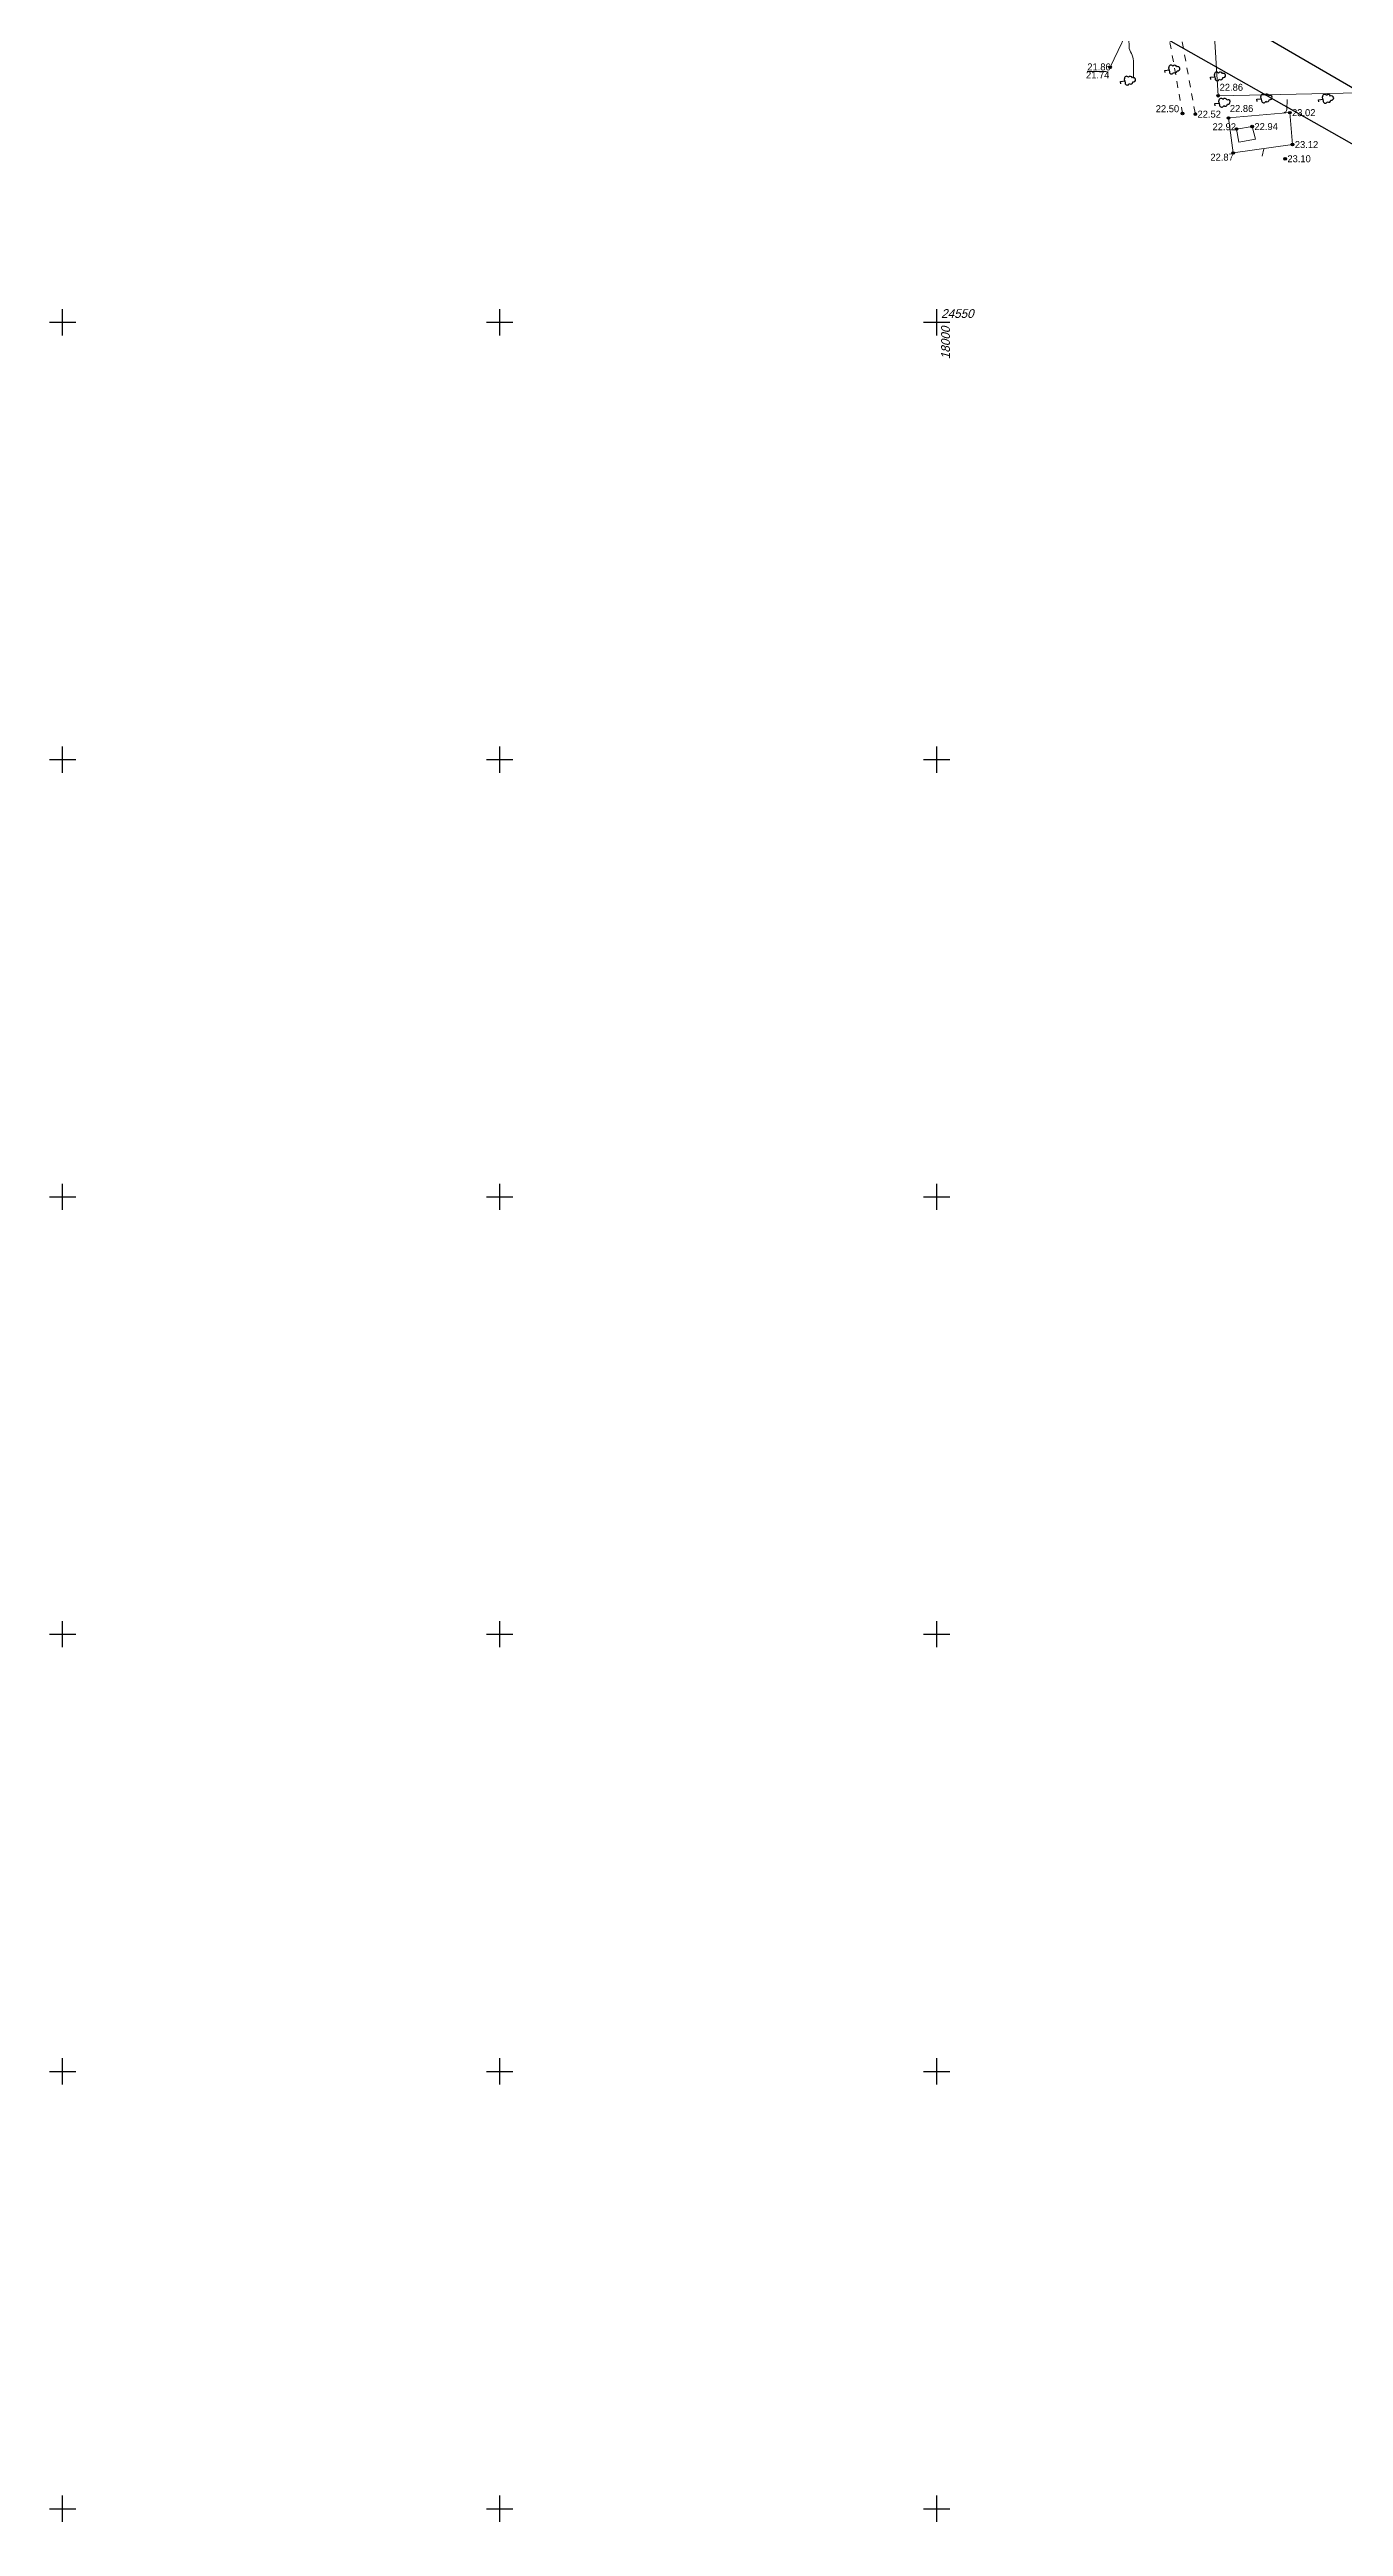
# Model space of a CAD drawing. Header units: metres. Extents: x 16881 to 20071, y 24181 to 25063.
# Drawn here: x 17898.5 to 18046.5, y 24298 to 24581.2 of the extents above; entities that cross this region are included whole.
import ezdxf
from ezdxf.enums import TextEntityAlignment as Align

# ---------------------------------------------------------------- set-up
doc = ezdxf.new("R2010")
doc.units = ezdxf.units.M
doc.linetypes.add('g5_01_5x1_5', pattern=[1.5, 0.75, -0.75])
for name, color, linetype in [('02_Сетка', 7, 'Continuous'), ('03_Здания и строения', 7, 'Continuous'), ('10_Границы покрытий и угодий', 7, 'Continuous'), ('13_Растительность', 7, 'Continuous'), ('14_Ограждения', 7, 'Continuous'), ('19_Горизонтали', 7, 'Continuous'), ('30_Канализация', 7, 'Continuous'), ('32_Теплосеть', 7, 'Continuous'), ('61_Отметки высоты поверхности', 7, 'Continuous'), ('Сетка', 7, 'Continuous')]:
    doc.layers.add(name, color=color, linetype=linetype)
doc.styles.add('LIKE17', font='d431.shx')
doc.styles.add('Line_GUGK', font='')
doc.styles.get('Line_GUGK').set_extended_font_data('Bm431', italic=True)
doc.linetypes.add('g5_122_kl', pattern='A,1,-1,1.5,-0.4,["Кл",Line_GUGK,S=1,R=0,X=0,Y=-0.5],-2.4,1.5,-1,4,-1,4,-1,3', length=21.8)
doc.linetypes.add('g5_122_t', pattern='A,1,-1,1.5,-0.4,["Т",Line_GUGK,S=1,R=0,X=0,Y=-0.5],-1.5,1.5,-1,4,-1,4,-1,3', length=20.9)
doc.linetypes.add('g5_474_1a', pattern='A,1,-0.25,[28,GUGK_2005.shx,S=1,R=0,X=0,Y=0],-0.25,1', length=2.5)
doc.linetypes.add('g5_474_2a', pattern='A,1,-0.25,[27,GUGK_2005.shx,S=1,R=0,X=0,Y=0],-0.25,1', length=2.5)

# ---------------------------------------------------------------- blocks, each defined once
blk = doc.blocks.new('g5_388_1')
at = {"color": 0}
blk.add_lwpolyline([(0, 0.5), (0.26, 0.5, 0.798042), (0.36, 0.97, 0.636328), (0.23, 1.41, 0.533064), (0, 1.75, 0.533064), (-0.23, 1.41, 0.636328), (-0.36, 0.97, 0.798042), (-0.26, 0.5)], format="xyb", dxfattribs=at)
for points in [[(0, 0.5), (-0.26, 0.5)], [(0.25, 0), (0, 0), (0, 0.5)]]:
    blk.add_lwpolyline(points, dxfattribs=at)
blk = doc.blocks.new('g5_012')
at = {"color": 92}
for points in [[(-1.5, 0), (1.5, 0)], [(0, -1.5), (0, 1.5)]]:
    blk.add_lwpolyline(points, dxfattribs=at)
blk = doc.blocks.new('g5_330')
blk.add_hatch(color=0).paths.add_polyline_path([(0.15, 0, 1), (-0.15, 0, 1)])
at = {"color": 0}
blk.add_circle((0, 0), 0.15, dxfattribs=at)

msp = doc.modelspace()

# ---------------------------------------------------------------- linework, layer by layer
at = {"layer": '03_Здания и строения', "color": 7, "linetype": 'Continuous', "lineweight": 20, "flags": 128}
msp.add_lwpolyline([(18034.3, 24572.1), (18034.57, 24570.6), (18036.48, 24570.93), (18036.09, 24572.38), (18034.3, 24572.1)], dxfattribs=at)
at = {"layer": '10_Границы покрытий и угодий', "color": 7, "linetype": 'Continuous', "lineweight": 20, "flags": 128}
msp.add_lwpolyline([(18019.82, 24579.17), (18022.55, 24584.83), (18025.09, 24590.23), (18026.11, 24592.43), (18028.04, 24596.06), (18031.16, 24599.41), (18031.91, 24599.87)], dxfattribs=at)
at = {"layer": '10_Границы покрытий и угодий', "color": 7, "linetype": 'g5_01_5x1_5', "lineweight": 20, "flags": 128}
for points in [[(18026.21, 24592.39), (18029.58, 24573.8)], [(18028.12, 24573.87), (18025.23, 24590.13)]]:
    msp.add_lwpolyline(points, dxfattribs=at)
at = {"layer": '14_Ограждения', "color": 7, "linetype": 'g5_474_1a', "lineweight": 20, "flags": 128}
msp.add_lwpolyline([(18031.36, 24589.58), (18032.2, 24575.91), (18048.27, 24576.25), (18064.68, 24576.71), (18067.33, 24582.93)], dxfattribs=at)
at = {"layer": '14_Ограждения', "color": 7, "linetype": 'g5_474_2a', "lineweight": 20, "flags": 128}
msp.add_lwpolyline([(18033.91, 24569.36), (18033.38, 24573.36), (18040.39, 24573.97), (18040.71, 24570.32), (18033.91, 24569.36)], dxfattribs=at)
at = {"layer": '19_Горизонтали', "color": 32, "linetype": 'Continuous', "lineweight": 20, "flags": 128}
for points, elevation in [([(18024.24, 24588.41), (18023.86, 24587.55, -0.003689), (18023.1, 24585.83), (18022.97, 24585.56, 0.003145), (18022.28, 24584), (18022.28, 24584, 0.113168), (18021.97, 24582.37), (18022, 24581.53, 0.132531), (18022.26, 24580.72), (18022.26, 24580.72, -0.141295), (18022.5, 24579.9), (18022.5, 24577.9)], 22), ([(18039.66, 24573.91), (18039.84, 24574.01, 0.255353), (18040.03, 24574.32), (18040.07, 24575.47)], 23)]:
    msp.add_lwpolyline(points, format="xyb", dxfattribs=dict(at, elevation=elevation))
at = {"layer": '19_Горизонтали', "color": 32, "linetype": 'Continuous', "lineweight": 20, "elevation": 23, "flags": 128}
msp.add_lwpolyline([(18037.24, 24568.99), (18037.4, 24569.85)], dxfattribs=at)
at = {"layer": '30_Канализация', "color": 42, "linetype": 'g5_122_kl', "lineweight": 30, "flags": 128}
msp.add_lwpolyline([(17981.18, 24764.18), (17973.76, 24619.69), (18068.15, 24564.87), (18224.59, 24482.33), (18357.92, 24375.34), (18432.45, 24314.74), (18453.24, 24297.97), (18504.49, 24313.98), (18591.36, 24418.31), (18643.88, 24411.2), (18665.87, 24407.08), (18685.74, 24402.11)], dxfattribs=at)
at = {"layer": '32_Теплосеть', "color": 5, "linetype": 'g5_122_t', "lineweight": 30, "flags": 128}
msp.add_lwpolyline([(17991.58, 24605.4), (17992.75, 24601.88), (18011.81, 24590.66), (18049.45, 24569.3), (18087.01, 24548.6), (18106.58, 24538.66), (18150.63, 24515.79), (18177.95, 24501.71), (18193.87, 24492.91), (18205.49, 24487.73), (18208.07, 24491.29)], dxfattribs=at)
at = {"layer": '61_Отметки высоты поверхности', "flags": 128}
msp.add_lwpolyline([(18017.19, 24578.7), (18019.43, 24578.69)], dxfattribs=at)

# ---------------------------------------------------------------- block references
at = {"layer": '02_Сетка', "color": 92, "linetype": 'Continuous', "lineweight": 15, "ltscale": 0.5}
for p in [(17900, 24550), (17950, 24550), (18000, 24550), (17900, 24500), (17950, 24500), (18000, 24500), (17900, 24450), (17950, 24450), (18000, 24450), (17900, 24400), (17950, 24400), (18000, 24400), (17900, 24350), (17950, 24350), (18000, 24350), (17900, 24300), (17950, 24300), (18000, 24300)]:
    msp.add_blockref('g5_012', p, dxfattribs=at)
at = {"layer": '13_Растительность', "color": 92, "linetype": 'Continuous', "lineweight": 20, "rotation": 277.5631784342272}
for p in [(18021.01, 24577.53, 21.86), (18026.08, 24578.8, 22.34), (18031.31, 24578.02, 22.5), (18031.82, 24575, 22.64), (18036.62, 24575.5, 22.85), (18043.67, 24575.45, 23.16)]:
    msp.add_blockref('g5_388_1', p, dxfattribs=at)
at = {"layer": '61_Отметки высоты поверхности', "color": 7, "linetype": 'Continuous', "lineweight": 20}
for p in [(18019.82, 24579.17, 21.74), (18032.2, 24575.91, 22.86), (18028.12, 24573.87, 22.5), (18029.58, 24573.8, 22.52), (18033.38, 24573.36, 22.86), (18034.3, 24572.1, 22.92), (18036.09, 24572.38, 22.94), (18040.39, 24573.97, 23.02), (18033.91, 24569.36, 22.87), (18040.71, 24570.32, 23.12), (18039.86, 24568.7, 23.1)]:
    msp.add_blockref('g5_330', p, dxfattribs=at)

# ---------------------------------------------------------------- texts
at = {"layer": '61_Отметки высоты поверхности', "color": 7, "linetype": 'Continuous', "lineweight": 15, "ltscale": 0.5, "style": 'LIKE17'}
for s, p in [('21.74', (18017.07, 24577.88)), ('21.86', (18017.22, 24578.8)), ('22.50', (18025.05, 24574.02)), ('22.86', (18032.36, 24576.47)), ('22.86', (18033.53, 24574.05)), ('22.52', (18029.83, 24573.4)), ('22.92', (18031.55, 24571.96)), ('22.94', (18036.34, 24571.98)), ('23.02', (18040.64, 24573.57)), ('22.87', (18031.3, 24568.48)), ('23.12', (18040.96, 24569.92)), ('23.10', (18040.11, 24568.3))]:
    msp.add_text(s, height=0.8, dxfattribs=at).set_placement(p)
at = {"layer": 'Сетка', "color": 3, "oblique": 15}
msp.add_text('18000', height=1, rotation=90, dxfattribs=at).set_placement((18000.5, 24549.5), align=Align.TOP_RIGHT)
msp.add_text('24550', height=1, dxfattribs=at).set_placement((18000.5, 24550.5))

doc.saveas('drawing.dxf')
